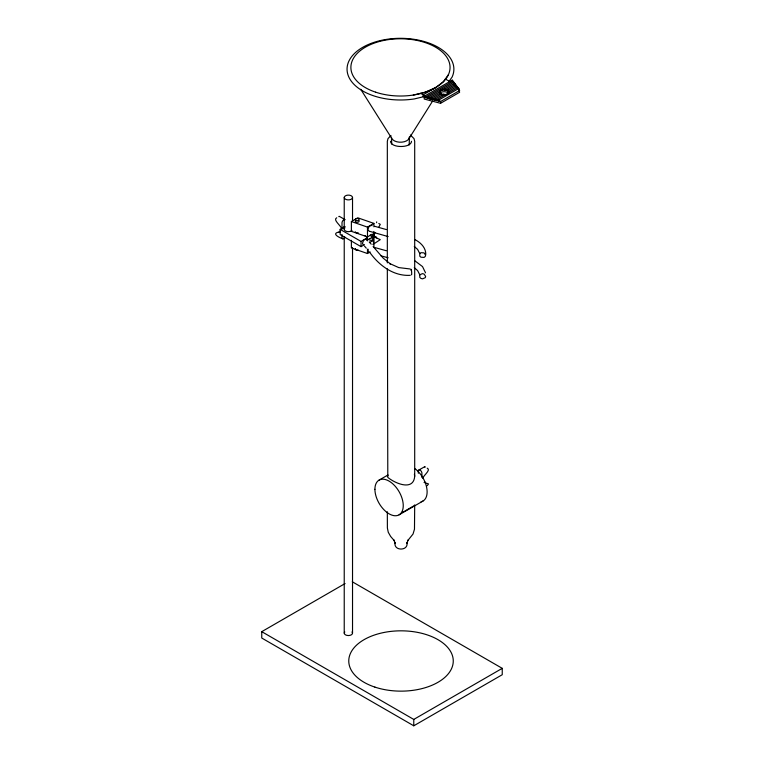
<?xml version="1.0" encoding="UTF-8"?>
<svg xmlns="http://www.w3.org/2000/svg" width="764" height="764" viewBox="0 0 764 764"><rect width="100%" height="100%" fill="white"/><g stroke="black" fill="none" stroke-linecap="round" stroke-linejoin="round"><path stroke-width="1.15" d="M436.922 99.606L438.737 101.068L438.737 100.074L458.792 88.5L458.792 89.493L457.97 87.459L436.922 99.606L436.922 100.6L435.108 100.132L435.108 99.129L443.645 94.211L446.396 94.726M409.16 144.959L409.466 136.89A9.006 5.195 0 0 1 401.874 142.161A9.006 5.195 0 0 1 391.827 138.494L360.723 89.283M411.013 270.275C411.271 266.178 412.197 276.281 411.338 274.696M440.885 93.953L440.331 93.055L431.45 98.174L431.402 99.196L433.264 99.645L433.264 98.651L441.649 93.81L443.597 95.194L443.645 94.211M411.509 141.302C411.175 148.226 390.862 148.226 390.519 141.302M410.363 134.98L414.031 138.637L414.699 141.302L414.699 476.297C413.534 491.519 394.816 483.268 387.797 477.385L387.329 268.861M368.152 249.217L368.152 251.824L370.139 251.986L367.474 253.524L351.383 247.947L351.383 240.326M338.729 232.428L340.496 230.728M387.329 476.297L387.797 475.514M376.604 222.677L376.681 221.866M424.985 467.339L425.061 466.527L418.844 470.022M375 232.695L373.634 235.302L373.94 236.85L380.271 239.638L373.004 244.432M422.788 478.321C423.294 475.466 431.421 469.927 427.191 468.141M409.227 138.246L432.653 100.991M378.638 227.491L380.271 224.368L378.81 223.48M448.353 74.805L443.397 81.71L435.518 87.64L423.141 94.784L423.141 96.541M448.888 81.557L452.059 77.135A53.413 30.837 0 0 0 405.121 38.429A53.413 30.837 0 0 0 347.257 71.845A53.413 30.837 0 0 0 414.289 98.938L423.485 96.741M414.241 505.644L404.557 511.231M390.967 135.505L387.997 138.637L387.329 141.302L387.329 262.902M427.257 485.694L428.508 483.937L424.058 482.37M424.24 96.293L452.231 80.134L453.062 82.168L453.062 81.175L426.054 96.77L426.054 97.763L424.24 96.293L424.24 99.043L440.551 103.302L459.603 92.291L458.792 88.5M451.906 81.309L452.231 80.134M440.159 93.771L439.625 91.938L429.645 97.706L431.402 99.196L427.84 98.222L427.83 97.229L453.854 82.206L454.446 84.384M439.749 91.346L441.84 90.162M453.854 82.206L453.625 83.333L454.675 84.241L454.675 83.247L444.696 89.016L444.696 90.009C442.528 88.404 438.87 90.037 439.625 92.941L439.625 91.938M446.625 89.417L455.497 84.298L456.318 86.342L456.318 85.339L447.933 90.181L447.933 91.174L446.625 89.417L446.625 90.419L448.544 89.302M447.933 90.181L448.611 92.301L448.621 91.336L457.149 86.408L457.97 88.452L457.97 87.459M456.92 87.535L457.149 86.408M453.386 82.598L459.603 90.544L440.551 101.545L424.24 97.286M369.413 242.599L372.326 240.918L372.326 234.109L367.474 236.907L351.383 231.33L351.383 221.531L357.819 217.816L373.911 223.394L373.911 226.832M363.865 245.015L361.038 246.638L340.161 234.586L340.161 229.372L344.851 226.66M351.383 221.531L367.474 227.109L373.911 223.394M340.161 229.372L361.038 241.424L367.474 237.7L364.753 235.56M379.059 480.117L388.017 474.95M399.104 514.821L422.969 501.05M352.28 581.767L502.244 668.347L502.244 674.717L413.773 725.8L261.756 638.035L261.756 631.666L345.089 583.553M261.756 631.666L413.773 719.43L502.244 668.347M401.568 512.615L403.564 511.699M435.518 87.64L425.252 92.186L413.295 95.042M340.534 231.788C331.729 232.839 336.236 236.324 342.53 238.75M364.256 244.614L362.795 244.318L362.489 243.191L363.645 240.259L365.946 238.931L367.092 240.536M410.172 268.985L398.76 267.591L389.678 263.532L390.528 264.038L383.241 258.184L373.118 246.514M410.249 275.327C393.67 276.31 379.374 265.652 370.091 252.827M336.723 217.788C332.464 219.879 341.145 225.552 341.594 228.856M441.831 94.889L442.929 95.147M386.393 229.572L374.599 226.287M386.393 250.764L374.599 247.488M380.959 255.835L388.16 257.783M388.16 236.582L369.518 231.282M374.331 236.219L376.174 236.888L376.748 237.862M368.133 239.38L372.326 240.918M444.696 89.016L446.625 90.419M372.144 225.714L371.294 225.246L368.993 226.574L367.847 229.496L368.993 231.1M445.336 79.007L450.617 82.054M420.572 93.303L424.946 95.834M414.747 239.524C420.496 242.379 425.911 247.584 425.787 254.441M414.747 260.715L422.521 266.579L425.538 272.824M414.269 246.466L417.593 249.379L419.684 253.381M414.269 267.667L417.593 270.571L419.684 274.572M440.159 93.915L440.885 94.469M438.737 100.074L440.551 101.545L440.551 103.302M435.108 99.129L436.922 100.6M433.264 98.651L435.079 100.113M431.45 98.174L433.264 99.645M427.83 97.229L429.645 98.699L429.645 97.706M426.054 96.77L427.859 98.231M458.553 89.627L459.603 90.544M424.555 481.549L425.128 482.523M370.292 234.968L371.094 236.019A2.493 1.719 47.8 0 1 371.094 238.101L370.292 238.559A2.655 1.834 47.8 0 1 369.193 238.435M369.27 241.968L371.208 244.203M364.428 246.046L366.3 248.195M456.318 85.339L457.13 87.382M454.675 83.247L455.497 85.291L455.497 84.298M453.062 81.175L453.883 83.209M439.625 92.941L439.548 92.597A4.565 2.636 0 0 1 444.113 89.961L447.341 90.735L448.678 92.597A4.565 2.636 0 0 1 448.525 93.284M414.394 474.291L414.699 476.297M448.621 91.336L448.525 92.874L447.341 94.383A4.565 2.636 0 0 0 448.067 93.915M391.464 137.157L391.722 144.062M338.786 216.642L339.216 216.298L345.07 219.669A2.54 1.471 -60 0 0 343.112 220.357A2.54 1.471 -60 0 0 342.005 222.916L342.005 229.2M441.649 93.81L441.649 94.803M440.331 93.055L440.331 94.048M421.909 477.452L421.909 473.26A2.54 1.471 60 0 0 420.114 470.147A2.54 1.471 60 0 0 418.309 471.187L418.309 473.279M414.699 504.87L414.48 529.213L413.028 534.046L407.441 541.007L408.186 539.967L406.734 543.548L406.935 542.669C408.73 551.169 393.307 551.169 395.093 542.669L395.294 543.548L393.842 539.967L394.587 541.007L390.652 536.471L388.265 532.269L387.386 528.019L387.329 511.765M413.773 719.43L413.773 725.8M373.911 231.435L373.911 247.507M373.529 232.791L373.529 243.267A2.54 1.471 60 0 1 373.29 244.165M367.474 227.109L367.474 236.907M367.474 237.7L367.474 240.841M367.474 249.169L367.474 253.524M361.038 241.424L361.038 246.638M352.529 197.504A4.145 2.397 0 0 1 346.302 199.576A4.145 2.397 0 0 1 346.302 195.431A4.145 2.397 0 0 1 352.529 197.504L352.529 221.016M352.529 247.593L352.529 633.155M344.23 197.504L344.23 229.248M344.23 236.85L344.23 633.155M342.005 234.443L342.005 237.585A2.54 1.471 -60 0 0 343.112 238.865A2.54 1.471 -60 0 0 345.07 237.279M439.701 93.666A4.565 2.636 0 0 1 444.113 91.718A4.565 2.636 0 0 1 448.525 93.666M446.396 94.889A4.565 2.636 0 0 1 445.297 95.147M414.804 468.542A20.036 11.565 60 0 1 426.713 487.747A20.036 11.565 60 0 1 421.079 501.786M358.555 220.395A1.91 1.108 0 0 1 358.669 221.885A1.91 1.108 0 0 1 356.11 222.085A1.91 1.108 0 0 1 355.546 220.624M358.163 250.143A1.91 1.108 0 0 1 355.852 249.971A1.91 1.108 0 0 1 355.546 248.634M358.163 232.733A1.91 1.108 0 0 1 355.852 232.552M355.546 232.332A1.91 1.108 0 0 1 355.289 231.778M351.975 230.441A4.145 2.397 0 0 1 346.302 231.32A4.145 2.397 0 0 1 344.793 228.044M373.29 234.758A2.54 1.471 60 0 1 373.29 236.83M343.475 228.264A2.54 1.471 -60 0 1 344.383 227.471M342.902 227.93A2.54 1.471 -60 0 1 345.07 227.013M351.975 631.962A4.145 2.397 0 0 1 348.384 635.553A4.145 2.397 0 0 1 344.793 631.962M419.789 253.572L419.789 256.188L420.935 257.21L424.077 257.401L425.223 256.513L425.643 255.233L424.077 252.874L420.935 252.683L419.789 253.572M419.789 274.773L419.789 277.38L420.935 278.411L422.502 278.85L425.223 277.704L425.643 276.425L424.077 274.075L422.502 273.627L419.789 274.773M375.678 92.186A49.574 28.621 0 0 0 450.044 67.404A49.574 28.621 0 0 0 375.678 42.612A49.574 28.621 0 0 0 375.678 92.186M374.895 687.103A52.248 30.159 0 0 0 453.262 660.984A52.248 30.159 0 0 0 374.895 634.865A52.248 30.159 0 0 0 374.895 687.103M374.914 489.294A20.036 11.565 60 0 0 396.163 515.729A20.036 11.565 60 0 0 396.163 487.394A20.036 11.565 60 0 0 374.914 489.294M356.244 220.538A1.91 1.108 0 0 0 359.118 219.583A1.91 1.108 0 0 0 356.244 218.628A1.91 1.108 0 0 0 356.244 220.538"/></g></svg>
